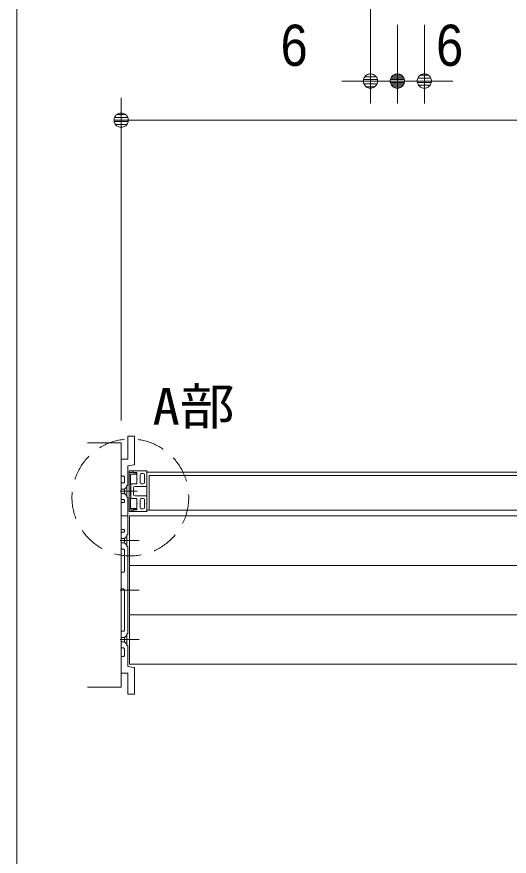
# Model space of a CAD drawing. Units: millimetres, scale not verified. Extents: x -6062 to 6062, y -3045 to 3045.
# Drawn here: x -5788 to -5349, y 895 to 1642 of the extents above; entities that cross this region are included whole.
import ezdxf
from ezdxf.enums import TextEntityAlignment as Align

# ---------------------------------------------------------------- set-up
doc = ezdxf.new("R2010")
doc.units = ezdxf.units.MM
doc.header["$LTSCALE"] = 20
for name, pattern in [('CHAIN1', [8, 5, -1, 1, -1]), ('DASHED1', [1.8, 1.2, -0.6]), ('DOUBLE_CHAIN1', [8.8, 5, -1, 0.6, -0.6, 0.6, -1])]:
    doc.linetypes.add(name, pattern=pattern)
for name, color, linetype, lineweight in [('0-0_1図面枠', 7, 'Continuous', 9), ('0-1_3一般', 7, 'Continuous', 9), ('0-2_2寸法-1', 7, 'Continuous', 9), ('0-3_0', 7, 'Continuous', 9), ('0-4_2寸法-3', 7, 'Continuous', 9), ('0-5_2寸法-2', 7, 'Continuous', 9)]:
    doc.layers.add(name, color=color, linetype=linetype, lineweight=lineweight)
doc.styles.add('ＭＳ ゴシック', font='')
doc.styles.add('ＭＳ Ｐゴシック', font='')
doc.styles.get('ＭＳ ゴシック').set_extended_font_data('MS Gothic')
doc.styles.get('ＭＳ Ｐゴシック').set_extended_font_data('MS PGothic')

# ---------------------------------------------------------------- blocks, each defined once
blk = doc.blocks.new('グループ-2')
at = {"layer": '0-0_1図面枠'}
blk.add_lwpolyline([(-80000, 55400), (80000, 55400), (80000, -55400), (-80000, -55400)], close=True, dxfattribs=at)
blk = doc.blocks.new('図面枠')
at = {"layer": '0-0_1図面枠'}
blk.add_blockref('グループ-2', (0, 0), dxfattribs=at)
blk = doc.blocks.new('_Dot')
at = {"layer": '0-3_0'}
for p, q in [((-10, 0), (-20, 0)), ((9.78, 2), (-9.78, 2)), ((7.99, 6), (-7.99, 6)), ((9.16, -3.98), (-9.16, -3.98)), ((6, -7.98), (-6, -7.98))]:
    blk.add_line(p, q, dxfattribs=at)
for points in [[(10, 0), (9.92, 1.25), (9.69, 2.49), (9.3, 3.68), (8.76, 4.82), (8.09, 5.88), (7.29, 6.85), (6.37, 7.71), (5.36, 8.44), (4.26, 9.05), (3.09, 9.51), (1.87, 9.82), (0.63, 9.98), (-0.63, 9.98), (-1.87, 9.82), (-3.09, 9.51), (-4.26, 9.05), (-5.36, 8.44), (-6.37, 7.71), (-7.29, 6.85), (-8.09, 5.88), (-8.76, 4.82), (-9.3, 3.68), (-9.69, 2.49), (-9.92, 1.25), (-10, 0), (0, 0)], [(-10, 0), (-9.92, -1.25), (-9.69, -2.49), (-9.3, -3.68), (-8.76, -4.82), (-8.09, -5.88), (-7.29, -6.85), (-6.37, -7.71), (-5.36, -8.44), (-4.26, -9.05), (-3.09, -9.51), (-1.87, -9.82), (-0.63, -9.98), (0.63, -9.98), (1.87, -9.82), (3.09, -9.51), (4.26, -9.05), (5.36, -8.44), (6.37, -7.71), (7.29, -6.85), (8.09, -5.88), (8.76, -4.82), (9.3, -3.68), (9.69, -2.49), (9.92, -1.25), (10, 0), (0, 0)]]:
    blk.add_lwpolyline(points, close=True, dxfattribs=at)
blk = doc.blocks.new('グループ-23')
at = {"layer": '0-1_3一般'}
for p, q in [((-78000, 24730.9), (-78000, 24750.9)), ((-77951, 24730.9), (-78000, 24730.9)), ((-77684, 24756.9), (-77994, 24756.9)), ((-77976, 24506.9), (-77976, 24696.9)), ((-77970, 24702.9), (-77868, 24702.9)), ((-77866, 24730.9), (-77923.4, 24730.9)), ((-77866.8, 24715.8), (-77900.1, 24722.5)), ((-77862, 24708.9), (-77862, 24710)), ((-77860, 24724.9), (-77860, 24619.9)), ((-77804, 24692.9), (-77804, 24545.9)), ((-77784, 24712.9), (-77746, 24712.9)), ((-77726, 24692.9), (-77726, 24619.9)), ((-77682, 24480.9), (-77682, 24748.9)), ((-77680, 24752.3), (-77680, 24752.9)), ((-77968, 24505.9), (-77968, 24287.9)), ((-77948, 24525.9), (-77866, 24525.9)), ((-77854, 24613.9), (-77860, 24619.9)), ((-77860, 24607.9), (-77854, 24613.9)), ((-77860, 24607.9), (-77860, 24531.9)), ((-77784, 24525.9), (-77746, 24525.9)), ((-77720, 24613.9), (-77726, 24619.9)), ((-77726, 24607.9), (-77720, 24613.9)), ((-77726, 24607.9), (-77726, 24545.9)), ((-77920.4, 24396.9), (-78040.4, 24396.9)), ((-77854, 24396.9), (-78009.5, 24396.9)), ((-77976, 24316.9), (-77976, 24476.9)), ((-77918, 24461.9), (-77918, 24331.9)), ((-77688, 24476.9), (-77686, 24476.9)), ((-77976, 24096.9), (-77976, 24286.9)), ((-77948, 24267.9), (-77866, 24267.9)), ((-77898, 24311.9), (-77692, 24311.9)), ((-77860, 24185.9), (-77860, 24261.9)), ((-77804, 24100.9), (-77804, 24247.9)), ((-77784, 24267.9), (-77746, 24267.9)), ((-77726, 24185.9), (-77726, 24247.9)), ((-77692, 24311.9), (-77692, 24312.9)), ((-77688, 24316.9), (-77686, 24316.9)), ((-77682, 24312.9), (-77682, 24044.9)), ((-77951, 24062.9), (-78000, 24062.9)), ((-78000, 24062.9), (-78000, 24042.9)), ((-77868, 24090.9), (-77970, 24090.9)), ((-77866, 24062.9), (-77923.4, 24062.9)), ((-77900.1, 24071.3), (-77866.8, 24077.9)), ((-77862, 24083.8), (-77862, 24084.9)), ((-77854, 24179.9), (-77860, 24185.9)), ((-77860, 24173.9), (-77854, 24179.9)), ((-77860, 24068.9), (-77860, 24173.9)), ((-77784, 24080.9), (-77746, 24080.9)), ((-77720, 24179.9), (-77726, 24185.9)), ((-77726, 24173.9), (-77720, 24179.9)), ((-77726, 24100.9), (-77726, 24173.9)), ((-77684, 24036.9), (-77994, 24036.9)), ((-77680, 24041.4), (-77680, 24040.9)), ((-77817.8, 23516.9), (-78157.8, 23516.9)), ((-77990, 23076.9), (17030, 23076.9)), ((-77990, 22196.9), (-77990, 23076.9)), ((-77990, 23076.9), (17030, 23076.9)), ((-77817.8, 22636.9), (-78157.8, 22636.9)), ((-77990, 22196.9), (17030, 22196.9)), ((-77817.8, 21756.9), (-78157.8, 21756.9)), ((-77990, 21316.9), (17030, 21316.9))]:
    blk.add_line(p, q, dxfattribs=at)
for points in [[(-77950, 24726.9), (-78000, 24726.9), (-78000, 24066.9), (-77950, 24066.9)], [(-77904, 24722.9), (-77913.1, 24722.9), (-77935, 24735.5)], [(-77976, 24476.9), (-77970, 24476.9), (-77970, 24506.9), (-77976, 24506.9)], [(-77898, 24481.9), (-77692, 24481.9), (-77692, 24480.9)], [(-77976, 24286.9), (-77970, 24286.9), (-77970, 24316.9), (-77976, 24316.9)], [(-77935, 24058.2), (-77913.1, 24070.9), (-77904, 24070.9)], [(-77990, 23076.9), (-77990, 23956.9), (17030, 23956.9), (17030, 23076.9)], [(-77990, 21316.9), (-77990, 22196.9), (17030, 22196.9), (17030, 21316.9)]]:
    blk.add_lwpolyline(points, dxfattribs=at)
for points in [[(-54318, 24056.9), (-77682, 24056.9), (-77682, 24736.9), (-54318, 24736.9)], [(-77640, 24056.9), (-54340, 24056.9), (-54340, 24676.9), (-77640, 24676.9)]]:
    blk.add_lwpolyline(points, close=True, dxfattribs=at)
for centre, radius, start, end in [((-77994, 24750.9), 6, 90, 180), ((-77970, 24696.9), 6, 90, 180), ((-77951, 24734.9), 4, 270, 326.25101), ((-77940, 24726.9), 10, 60, 180), ((-77936, 24724.9), 14, 25.37693, 146.25101), ((-77904, 24702.9), 20, 78.69007, 90), ((-77868, 24708.9), 6, 270, 0), ((-77868, 24710), 6, 0, 78.69007), ((-77866, 24724.9), 6, 0, 90), ((-77784, 24692.9), 20, 90, 180), ((-77746, 24692.9), 20, 0, 90), ((-77684, 24752.9), 4, 0, 90), ((-77684, 24752.3), 4, 300, 0), ((-77948, 24505.9), 20, 90, 180), ((-77866, 24531.9), 6, 270, 0), ((-77784, 24545.9), 20, 180, 270), ((-77746, 24545.9), 20, 270, 0), ((-77898, 24461.9), 20, 90, 180), ((-77688, 24480.9), 4, 180, 270), ((-77686, 24480.9), 4, 270, 0), ((-77948, 24287.9), 20, 180, 270), ((-77898, 24331.9), 20, 180, 270), ((-77866, 24261.9), 6, 0, 90), ((-77784, 24247.9), 20, 90, 180), ((-77746, 24247.9), 20, 0, 90), ((-77688, 24312.9), 4, 90, 180), ((-77686, 24312.9), 4, 0, 90), ((-77970, 24096.9), 6, 180, 270), ((-77951, 24058.9), 4, 33.74899, 90), ((-77940, 24066.9), 10, 180, 300), ((-77936, 24068.9), 14, 213.74899, 334.62307), ((-77904, 24090.9), 20, 270, 281.30993), ((-77868, 24084.9), 6, 0, 90), ((-77868, 24083.8), 6, 281.30993, 0), ((-77866, 24068.9), 6, 270, 0), ((-77784, 24100.9), 20, 180, 270), ((-77746, 24100.9), 20, 270, 0), ((-77994, 24042.9), 6, 180, 270), ((-77684, 24040.9), 4, 270, 0), ((-77684, 24041.4), 4, 0, 60)]:
    blk.add_arc(centre, radius, start, end, dxfattribs=at)
blk = doc.blocks.new('グループ-24')
at = {"layer": '0-1_3一般'}
blk.add_blockref('グループ-23', (0, 0), dxfattribs=at)
blk = doc.blocks.new('グループ-31')
at = {"layer": '0-1_3一般'}
for p, q in [((-78020, 25376.9), (-78020, 24966.9)), ((-77900, 25376.9), (-78020, 25376.9)), ((-77900, 25376.9), (-77900, 24883.8)), ((-78140, 24966.9), (-78140, 24686.9)), ((-78020, 24966.9), (-78140, 24966.9)), ((-78020, 24846.9), (-77916.7, 24864.1)), ((-78020, 24846.9), (-78020, 24500.9)), ((-78120, 24666.9), (-78100, 24666.9)), ((-78140, 24526.9), (-78140, 24266.9)), ((-78100, 24546.9), (-78120, 24546.9)), ((-78080, 24646.9), (-78080, 24566.9)), ((-78042, 24402.9), (-78042, 24500.9)), ((-78042, 24500.9), (-78020, 24500.9)), ((-78042, 24402.9), (-78048, 24396.9)), ((-78120, 24246.9), (-78100, 24246.9)), ((-78080, 24226.9), (-78080, 24216.9)), ((-78020, 24292.9), (-78042, 24292.9)), ((-78020, 24292.9), (-78020, 23956.9)), ((-78020, 23956.9), (-78140, 23956.9)), ((-78140, 23956.9), (-78020, 23956.9)), ((-78140, 23956.9), (-78140, 23716.9)), ((-78020, 23956.9), (-78020, 23620.9)), ((-78140, 23716.9), (-78100, 23716.9)), ((-78140, 23646.9), (-78140, 23386.9)), ((-78100, 23666.9), (-78120, 23666.9)), ((-78080, 23696.9), (-78080, 23686.9)), ((-78042, 23620.9), (-78020, 23620.9)), ((-78042, 23522.9), (-78042, 23620.9)), ((-78042, 23522.9), (-78048, 23516.9)), ((-78048, 23516.9), (-78042, 23510.9)), ((-78042, 23412.9), (-78042, 23510.9)), ((-78100, 23366.9), (-78120, 23366.9)), ((-78080, 22976.9), (-78080, 23346.9)), ((-78020, 23412.9), (-78042, 23412.9)), ((-78020, 23412.9), (-78020, 21860.9)), ((-78140, 22936.9), (-78140, 22676.9)), ((-78100, 22956.9), (-78120, 22956.9)), ((-78120, 22656.9), (-78100, 22656.9)), ((-78080, 21926.9), (-78080, 22636.9)), ((-78140, 21626.9), (-78140, 21886.9)), ((-78120, 21906.9), (-78100, 21906.9)), ((-78042, 21860.9), (-78020, 21860.9)), ((-78042, 21762.9), (-78042, 21860.9)), ((-78042, 21762.9), (-78048, 21756.9)), ((-78048, 21756.9), (-78042, 21750.9)), ((-78042, 21652.9), (-78042, 21750.9)), ((-78100, 21606.9), (-78120, 21606.9)), ((-78080, 21476.9), (-78080, 21586.9)), ((-78020, 21652.9), (-78042, 21652.9)), ((-78020, 21652.9), (-78020, 21276.9)), ((-78140, 21436.9), (-78140, 21156.9)), ((-78120, 21456.9), (-78100, 21456.9)), ((-77916.7, 21259.7), (-78020, 21276.9)), ((-77900, 21239.9), (-77900, 20786.9)), ((-78140, 21156.9), (-78020, 21156.9))]:
    blk.add_line(p, q, dxfattribs=at)
at = {"layer": '0-1_3一般', "linetype": 'DOUBLE_CHAIN1'}
for p, q in [((-77900, 24866.9), (-77916.7, 24864.1)), ((-77900, 24866.9), (-77900, 24883.8)), ((-78084, 24434.9), (-78084, 24358.9)), ((-78084, 23554.9), (-78140, 23554.9)), ((-78084, 23478.9), (-78140, 23478.9)), ((-78042, 23436.9), (-78084, 23478.9)), ((-78084, 21794.9), (-78084, 21718.9)), ((-77916.7, 21259.7), (-77900, 21256.9)), ((-77900, 21239.9), (-77900, 21256.9))]:
    blk.add_line(p, q, dxfattribs=at)
at = {"layer": '0-1_3一般', "linetype": 'CHAIN1'}
for p, q in [((-78155.6, 24396.9), (-78033.6, 24396.9)), ((-78012.4, 23516.9), (-78147, 23516.9)), ((-78012.4, 21756.9), (-78147, 21756.9))]:
    blk.add_line(p, q, dxfattribs=at)
at = {"layer": '0-1_3一般', "linetype": 'DOUBLE_CHAIN1'}
for points in [[(-78140, 24434.9), (-78084, 24434.9), (-78042, 24476.9)], [(-78140, 24358.9), (-78084, 24358.9), (-78042, 24316.9)], [(-78042, 23596.9), (-78084, 23554.9), (-78084, 23478.9)], [(-78042, 21836.9), (-78084, 21794.9), (-78140, 21794.9)], [(-78042, 21676.9), (-78084, 21718.9), (-78140, 21718.9)]]:
    blk.add_lwpolyline(points, dxfattribs=at)
at = {"layer": '0-1_3一般'}
for points in [[(-78042, 24292.9), (-78042, 24390.9), (-78048, 24396.9)], [(-78100, 24196.9), (-78140, 24196.9), (-78140, 23956.9)], [(-78042, 23522.9), (-78048, 23516.9), (-78042, 23510.9)], [(-78020, 21156.9), (-78020, 20786.9), (-77900, 20786.9)]]:
    blk.add_lwpolyline(points, dxfattribs=at)
for centre, start, end in [((-77920, 24883.8), 279.46232, 319.73116), ((-77920, 24883.8), 319.73116, 0), ((-78120, 24686.9), 180, 225), ((-78120, 24686.9), 225, 270), ((-78100, 24646.9), 45, 90), ((-78100, 24646.9), 0, 45), ((-78120, 24526.9), 135, 180), ((-78120, 24526.9), 90, 135), ((-78100, 24566.9), 270, 315), ((-78100, 24566.9), 315, 0), ((-78120, 24266.9), 180, 225), ((-78120, 24266.9), 225, 270), ((-78100, 24226.9), 45, 90), ((-78100, 24216.9), 270, 315), ((-78100, 24226.9), 0, 45), ((-78100, 24216.9), 315, 0), ((-78120, 23646.9), 135, 180), ((-78120, 23646.9), 90, 135), ((-78100, 23696.9), 45, 90), ((-78100, 23686.9), 270, 315), ((-78100, 23696.9), 0, 45), ((-78100, 23686.9), 315, 0), ((-78120, 23386.9), 180, 225), ((-78120, 23386.9), 225, 270), ((-78100, 23346.9), 45, 90), ((-78100, 23346.9), 0, 45), ((-78120, 22936.9), 135, 180), ((-78120, 22936.9), 90, 135), ((-78100, 22976.9), 270, 315), ((-78100, 22976.9), 315, 0), ((-78120, 22676.9), 180, 225), ((-78120, 22676.9), 225, 270), ((-78100, 22636.9), 45, 90), ((-78100, 22636.9), 0, 45), ((-78120, 21886.9), 135, 180), ((-78120, 21886.9), 90, 135), ((-78100, 21926.9), 270, 315), ((-78100, 21926.9), 315, 0), ((-78120, 21626.9), 180, 225), ((-78120, 21626.9), 225, 270), ((-78100, 21586.9), 45, 90), ((-78100, 21586.9), 0, 45), ((-78120, 21436.9), 135, 180), ((-78120, 21436.9), 90, 135), ((-78100, 21476.9), 270, 315), ((-78100, 21476.9), 315, 0), ((-77920, 21239.9), 40.26884, 80.53768), ((-77920, 21239.9), 0, 40.26884)]:
    blk.add_arc(centre, 20, start, end, dxfattribs=at)

msp = doc.modelspace()

# ---------------------------------------------------------------- linework, layer by layer
at = {"layer": '0-1_3一般'}
msp.add_lwpolyline([(-5724.5, 1045.34), (-5694.5, 1045.34), (-5694.5, 1262.84), (-5724.5, 1262.84)], dxfattribs=at)
at = {"layer": '0-1_3一般', "linetype": 'DASHED1'}
msp.add_circle((-5686.34, 1214.28), 52, dxfattribs=at)
at = {"layer": '0-2_2寸法-1'}
for p, q in [((-5694.5, 1282.84), (-5694.5, 1570)), ((-5681.79, 1550), (-941.21, 1550))]:
    msp.add_line(p, q, dxfattribs=at)
at = {"layer": '0-5_2寸法-2'}
for p, q in [((-5472.5, 1708.84), (-5472.5, 1564.84)), ((-5448.5, 1634.84), (-5448.5, 1564.84)), ((-5448.5, 1634.84), (-5448.5, 1564.84)), ((-5424.5, 1634.84), (-5424.5, 1564.84)), ((-5485.21, 1584.84), (-5497.92, 1584.84)), ((-5461.21, 1584.84), (-5473.92, 1584.84)), ((-5448.5, 1584.84), (-5472.5, 1584.84)), ((-5448.5, 1584.84), (-5424.5, 1584.84)), ((-5435.79, 1584.84), (-5423.08, 1584.84)), ((-5411.79, 1584.84), (-5399.08, 1584.84))]:
    msp.add_line(p, q, dxfattribs=at)

# ---------------------------------------------------------------- block references
at = {"layer": '0-0_1図面枠', "xscale": 0.05, "yscale": 0.05}
msp.add_blockref('図面枠', (-1787.5, 0), dxfattribs=at)
msp.add_blockref('図面枠', (-1787.5, 0), dxfattribs=at)
at = {"layer": '0-1_3一般', "xscale": 0.05, "yscale": 0.05}
for name in ['グループ-31', 'グループ-24']:
    msp.add_blockref(name, (-1787.5, 0), dxfattribs=at)
at = {"layer": '0-2_2寸法-1', "xscale": 0.6356201, "yscale": 0.6356201, "rotation": 180}
msp.add_blockref('_Dot', (-5694.5, 1550), dxfattribs=at)
at = {"layer": '0-5_2寸法-2', "xscale": 0.6356201, "yscale": 0.6356201}
for p in [(-5472.5, 1584.84), (-5448.5, 1584.84)]:
    msp.add_blockref('_Dot', p, dxfattribs=at)
at = {"layer": '0-5_2寸法-2', "xscale": 0.6356201, "yscale": 0.6356201, "rotation": 180}
for p in [(-5448.5, 1584.84), (-5424.5, 1584.84)]:
    msp.add_blockref('_Dot', p, dxfattribs=at)

# ---------------------------------------------------------------- texts
at = {"layer": '0-4_2寸法-3', "style": 'ＭＳ ゴシック', "width": 1.1}
msp.add_text('A部', height=32.55, dxfattribs=at).set_placement((-5666.61, 1269.27), align=Align.BOTTOM_LEFT)
at = {"layer": '0-5_2寸法-2', "style": 'ＭＳ Ｐゴシック', "width": 0.9}
for p in [(-5552.47, 1587.32), (-5413.94, 1587.32)]:
    msp.add_text('6', height=36.66, dxfattribs=at).set_placement(p, align=Align.BOTTOM_LEFT)

doc.saveas('drawing.dxf')
